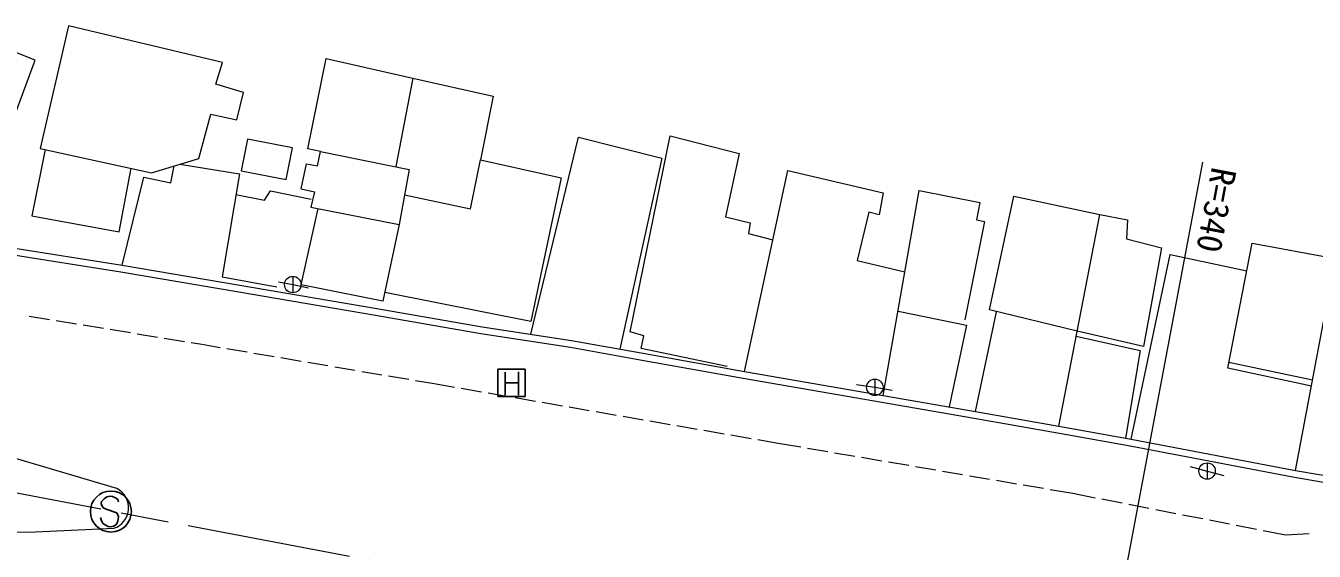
# Model space of a CAD drawing. Units: millimetres at full size, sheet at 1:1000; details may follow other scales. Extents: x 40000 to 680000, y 20000 to 380000.
# Drawn here: x 211788 to 306000, y 273777 to 312245 of the extents above; entities that cross this region are included whole.
import ezdxf
from ezdxf.enums import TextEntityAlignment as Align

# ---------------------------------------------------------------- set-up
doc = ezdxf.new("R2010")
doc.units = ezdxf.units.MM
doc.header["$LTSCALE"] = 1000
doc.linetypes.add('CHAIN', pattern=[18.5, 12, -1.5, 3.5, -1.5])
for name, color, linetype, lineweight in [('M-BMK', 2, 'CHAIN', 13), ('M-STR-HTXT', 7, 'Continuous', 13), ('M-STR-STRC', 7, 'Continuous', 25), ('M-WORK', 1, 'Continuous', 13)]:
    doc.layers.add(name, color=color, linetype=linetype, lineweight=lineweight)
doc.styles.add('ＭＳ ゴシック', font='')
doc.styles.get('ＭＳ ゴシック').set_extended_font_data('MS Gothic')

msp = doc.modelspace()

# ---------------------------------------------------------------- linework, layer by layer
at = {"layer": 'M-BMK'}
msp.add_line((187321, 282587), (273528, 266157), dxfattribs=at)
at = {"layer": 'M-STR-HTXT'}
msp.add_line((290458, 262969), (297857, 302264), dxfattribs=at)
at = {"layer": 'M-STR-STRC'}
for p, q in [((248297, 287114), (246297, 287114)), ((246297, 287114), (246297, 285114)), ((246837, 285199), (246837, 286898)), ((247828, 286909), (247828, 285204)), ((248297, 285114), (248297, 287114)), ((246837, 286114), (247828, 286114)), ((246297, 285114), (248297, 285114)), ((217324, 277414), (217300, 277243)), ((217300, 277243), (217429, 276970)), ((217517, 277622), (217324, 277414)), ((217713, 277761), (217517, 277622)), ((217962, 277812), (217713, 277761)), ((218136, 277788), (217962, 277812)), ((218352, 277679), (218136, 277788)), ((218517, 277567), (218352, 277679)), ((218569, 277400), (218517, 277567)), ((217305, 276081), (217246, 276246)), ((217432, 275815), (217305, 276081)), ((217429, 276970), (217656, 276860)), ((217656, 276860), (218454, 276578)), ((218454, 276578), (218575, 276320)), ((218575, 276320), (218531, 275978)), ((217586, 275705), (217432, 275815)), ((217806, 275592), (217586, 275705)), ((217986, 275567), (217806, 275592)), ((218238, 275610), (217986, 275567)), ((218425, 275755), (218238, 275610)), ((218531, 275978), (218425, 275755))]:
    msp.add_line(p, q, dxfattribs=at)
msp.add_circle((218011, 276685), 1500, dxfattribs=at)
at = {"layer": 'M-WORK'}
for p, q in [((214902, 312245), (212838, 303263)), ((226185, 309553), (214902, 312245)), ((212463, 309731), (210332, 310584)), ((210989, 305699), (212463, 309731)), ((225688, 307979), (226185, 309553)), ((232424, 303241), (233753, 309851)), ((233753, 309851), (240102, 308404)), ((240102, 308404), (238845, 301930)), ((240102, 308404), (245963, 307098)), ((227701, 307363), (225688, 307979)), ((227224, 305359), (227701, 307363)), ((245963, 307098), (245030, 302424)), ((224436, 302535), (225324, 305767)), ((225324, 305767), (227224, 305359)), ((228009, 303952), (227548, 301631)), ((231288, 303301), (228009, 303952)), ((248713, 289660), (252195, 304087)), ((252195, 304087), (258308, 302550)), ((255970, 289828), (258895, 304184)), ((258895, 304184), (263953, 302887)), ((213206, 303183), (212230, 298336)), ((212838, 303263), (220973, 301487)), ((220973, 301487), (224436, 302535)), ((230827, 300980), (231288, 303301)), ((233344, 303046), (232424, 303241)), ((233131, 301998), (233344, 303046)), ((233344, 303046), (239827, 301731)), ((244302, 298854), (245030, 302424)), ((245030, 302424), (250945, 301110)), ((258308, 302550), (255230, 288570)), ((263953, 302887), (262959, 298264)), ((218623, 297164), (219496, 301810)), ((222398, 300754), (222641, 301992)), ((223055, 302117), (227410, 301393)), ((227548, 301631), (230827, 300980)), ((231932, 300310), (232314, 302140)), ((232314, 302140), (233131, 301998)), ((239827, 301731), (239089, 297700)), ((264331, 286934), (267499, 301656)), ((267499, 301656), (274482, 300025)), ((218828, 294713), (220409, 301163)), ((220409, 301163), (222398, 300754)), ((227410, 301393), (226154, 293869)), ((250945, 301110), (248716, 290595)), ((227159, 299887), (229235, 299488)), ((229235, 299488), (229685, 300151)), ((229685, 300151), (232660, 299547)), ((231932, 300310), (232891, 300097)), ((232891, 300097), (232642, 298961)), ((239485, 299864), (244302, 298854)), ((274482, 300025), (274177, 298415)), ((274481, 285175), (277116, 300189)), ((277116, 300189), (281553, 299304)), ((282253, 291438), (284027, 299762)), ((284027, 299762), (290332, 298428)), ((231914, 293286), (233162, 298859)), ((232642, 298961), (239089, 297700)), ((281553, 299304), (281307, 298043)), ((212230, 298336), (218623, 297164)), ((262959, 298264), (264765, 297807)), ((264765, 297807), (264634, 297046)), ((273423, 298589), (272568, 295051)), ((274177, 298415), (273423, 298589)), ((281901, 297912), (280464, 290711)), ((281307, 298043), (281901, 297912)), ((287322, 282938), (290332, 298428)), ((290332, 298428), (292348, 298036)), ((292348, 298036), (292275, 296644)), ((239089, 297700), (237908, 292087)), ((264634, 297046), (266405, 296573)), ((210516, 296045), (218828, 294713)), ((292275, 296644), (294827, 295977)), ((294827, 295977), (293520, 288763)), ((299683, 287176), (301466, 296333)), ((301466, 296333), (307524, 295209)), ((210433, 295552), (218747, 294220)), ((272568, 295051), (276071, 294237)), ((292623, 281979), (295456, 295504)), ((295456, 295504), (301072, 294311)), ((218747, 294220), (227216, 292781)), ((218828, 294713), (227300, 293274)), ((226154, 293869), (230150, 293123)), ((227300, 293274), (237450, 291543)), ((230266, 293508), (231312, 293300)), ((231312, 293900), (231312, 292700)), ((231312, 293300), (232464, 293060)), ((237908, 292087), (231914, 293286)), ((227216, 292781), (237365, 291050)), ((248716, 290595), (238043, 292729)), ((237450, 291543), (245149, 290211)), ((275566, 291360), (280565, 290333)), ((281221, 284003), (282765, 291314)), ((288670, 289876), (282253, 291438)), ((304638, 279688), (306894, 291719)), ((212035, 290994), (213515, 290752)), ((214008, 290671), (215489, 290429)), ((215982, 290348), (217462, 290105)), ((237365, 291050), (245068, 289717)), ((245149, 290211), (251703, 289198)), ((280565, 290333), (279296, 284338)), ((217956, 290025), (219436, 289782)), ((219930, 289702), (221410, 289459)), ((221903, 289378), (223384, 289136)), ((245068, 289717), (251621, 288705)), ((256970, 289545), (255970, 289828)), ((256774, 288610), (256970, 289545)), ((288600, 289517), (293274, 288461)), ((293520, 288763), (288670, 289876)), ((223877, 289055), (224655, 288928)), ((224655, 288928), (225998, 288700)), ((226491, 288617), (227970, 288366)), ((251621, 288705), (256703, 287800)), ((251703, 289198), (256791, 288292)), ((263080, 287305), (256774, 288610)), ((256791, 288292), (264331, 286934)), ((293274, 288461), (292209, 282053)), ((228463, 288283), (229942, 288032)), ((230435, 287949), (231914, 287698)), ((232407, 287615), (233886, 287364)), ((256703, 287800), (264244, 286441)), ((299768, 287614), (305881, 286317)), ((234379, 287281), (235858, 287030)), ((236351, 286946), (237830, 286696)), ((238323, 286612), (239802, 286362)), ((264244, 286441), (274395, 284683)), ((264331, 286934), (274481, 285175)), ((305797, 285866), (299683, 287176)), ((240295, 286278), (241638, 286051)), ((241638, 286051), (243141, 285791)), ((243633, 285706), (245111, 285450)), ((272538, 285983), (273870, 285777)), ((273870, 286377), (273870, 285177)), ((273870, 285777), (275143, 285581)), ((218435, 278362), (196869, 284749)), ((245604, 285365), (247082, 285109)), ((247575, 285024), (249053, 284768)), ((249545, 284683), (251023, 284427)), ((274395, 284683), (281135, 283511)), ((274481, 285175), (281221, 284003)), ((251516, 284342), (252994, 284086)), ((253487, 284001), (254965, 283745)), ((255458, 283660), (256936, 283404)), ((281221, 284003), (287322, 282938)), ((257428, 283319), (258906, 283063)), ((259399, 282978), (260877, 282722)), ((281135, 283511), (287234, 282445)), ((287322, 282938), (292623, 281979)), ((261370, 282637), (262848, 282381)), ((263340, 282296), (264818, 282040)), ((265311, 281955), (266814, 281695)), ((287234, 282445), (292532, 281487)), ((292623, 281979), (304638, 279688)), ((266814, 281695), (268465, 281413)), ((268958, 281329), (270436, 281077)), ((270929, 280992), (272408, 280740)), ((292532, 281487), (304549, 279195)), ((272901, 280656), (274379, 280404)), ((274872, 280319), (276351, 280067)), ((276844, 279983), (278322, 279731)), ((296928, 279988), (298168, 279649)), ((298168, 280249), (298168, 279049)), ((278815, 279646), (280294, 279394)), ((280787, 279310), (282265, 279058)), ((282758, 278973), (284237, 278721)), ((298168, 279649), (299379, 279325)), ((304549, 279195), (310819, 278128)), ((304638, 279688), (310899, 278622)), ((284730, 278637), (286208, 278385)), ((286701, 278300), (288353, 278019)), ((288353, 278019), (289991, 277698)), ((290482, 277603), (291954, 277315)), ((292445, 277219), (293917, 276931)), ((294408, 276836), (295880, 276548)), ((296370, 276452), (297843, 276164)), ((298333, 276069), (299806, 275781)), ((201744, 274965), (212494, 275205)), ((212494, 275205), (218222, 275458)), ((300296, 275685), (301768, 275397)), ((302259, 275302), (303898, 274981)), ((303898, 274981), (305626, 275069))]:
    msp.add_line(p, q, dxfattribs=at)
for centre in [(231312, 293300), (273870, 285777), (298168, 279649)]:
    msp.add_circle(centre, 600, dxfattribs=at)
msp.add_arc((217729, 276954), 1575, 288.24603, 63.35864, dxfattribs=at)

# ---------------------------------------------------------------- texts
at = {"layer": 'M-STR-HTXT', "style": 'ＭＳ ゴシック'}
msp.add_text('R=340', height=1833, rotation=259.336, dxfattribs=at).set_placement((298852, 298749), align=Align.MIDDLE_CENTER)

doc.saveas('drawing.dxf')
